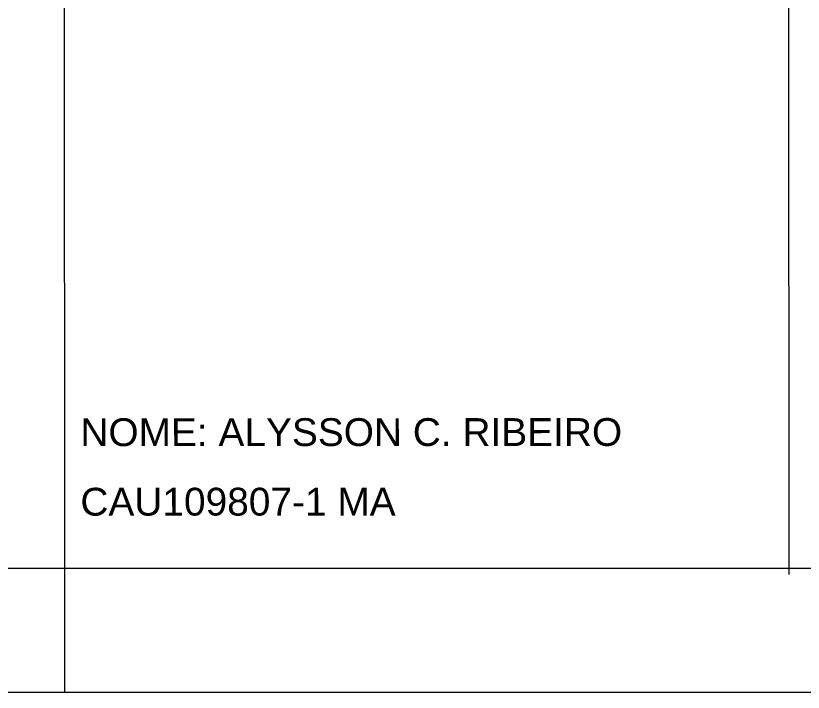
# Model space of a CAD drawing. Extents: x 578787 to 581140, y 9719065 to 9720647.
# Drawn here: x 580684.1 to 580792.1, y 9719626.8 to 9719719.6 of the extents above; entities that cross this region are included whole.
import ezdxf

# ---------------------------------------------------------------- set-up
doc = ezdxf.new("R2010")
doc.units = 0
doc.layers.add('FL_FORMATO', color=1, linetype='Continuous', lineweight=0)
doc.styles.add('TEXTO DO CARIMBO', font='arial.ttf')

msp = doc.modelspace()

# ---------------------------------------------------------------- linework, layer by layer
at = {"layer": 'FL_FORMATO', "color": 5}
for p, q in [((580690.703, 9719779.602), (580690.776, 9719643.801)), ((580790.018, 9719778.73), (580790.091, 9719642.929)), ((579757.606, 9719643.801), (581123.339, 9719643.801))]:
    msp.add_line(p, q, dxfattribs=at)
at = {"layer": 'FL_FORMATO', "color": 1}
for p, q in [((580690.776, 9719643.801), (580690.776, 9719626.79)), ((579696.852, 9719626.79), (581140.35, 9719626.79))]:
    msp.add_line(p, q, dxfattribs=at)

# ---------------------------------------------------------------- texts
at = {"layer": 'FL_FORMATO', "color": 1, "style": 'TEXTO DO CARIMBO'}
for s, p in [('NOME: ALYSSON C. RIBEIRO', (580692.964, 9719660.551, -98.017)), ('CAU109807-1 MA', (580692.968, 9719651.017, -98.017))]:
    msp.add_text(s, height=3.81344, rotation=0.023, dxfattribs=at).set_placement(p)

doc.saveas('drawing.dxf')
